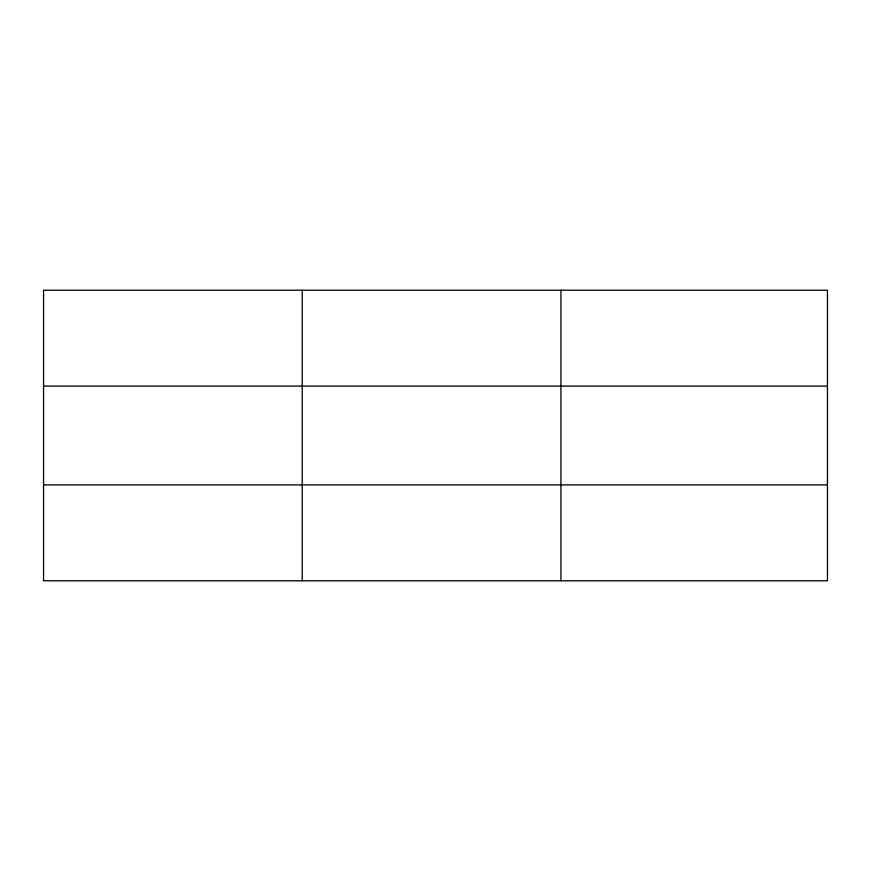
<?xml version="1.0" encoding="UTF-8"?>
<svg xmlns="http://www.w3.org/2000/svg" width="871" height="871" viewBox="0 0 871 871"><rect width="100%" height="100%" fill="white"/><g stroke="black" fill="none" stroke-linecap="round" stroke-linejoin="round"><path stroke-width="1.31" d="M302.237 290.217L302.237 580.783M560.924 290.217L560.924 580.783M827.45 386.103L827.45 290.217L43.55 290.217L43.55 580.783L827.45 580.783L827.45 386.103L43.55 386.103M43.55 484.897L827.45 484.897"/></g></svg>
